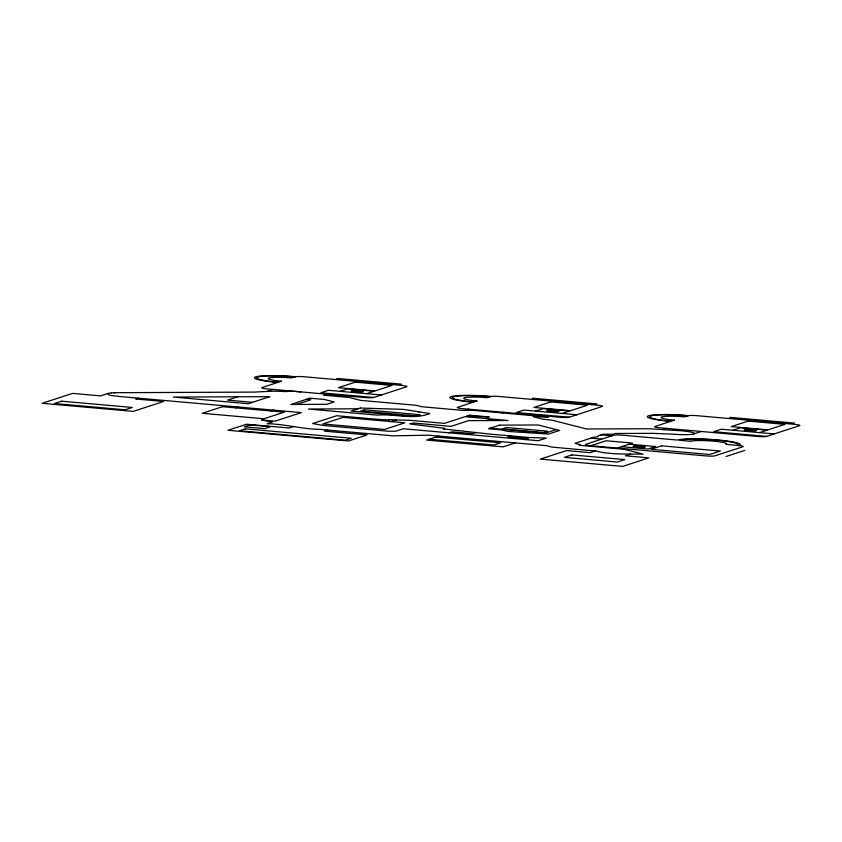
<?xml version="1.0" encoding="UTF-8"?>
<svg xmlns="http://www.w3.org/2000/svg" width="842" height="842" viewBox="0 0 842 842"><rect width="100%" height="100%" fill="white"/><g stroke="black" fill="none" stroke-linecap="round" stroke-linejoin="round"><path stroke-width="1.26" d="M107.692 393.572C108.86 396.382 115.901 395.551 118.985 396.456M107.692 393.572L111.365 392.888M138.309 398.171L135.762 399.003L163.685 401.476L133.225 411.391L42.1 403.307L72.57 393.393L100.493 395.877L108.386 393.319M237.791 396.793L227.593 400.108L252.589 402.329M266.84 391.467L273.113 389.425M235.771 407.854L238.307 407.023M271.04 410.98L273.587 410.149M296.552 404.444L310.877 399.782L306.235 399.371M340.157 391.341L347.778 388.867L374.227 391.204L366.617 393.688M373.69 397.466L406.697 386.731A7.662 0.842 3.3 0 0 401.466 385.383L304.467 376.784A7.662 0.842 3.3 0 0 295.005 376.827L295.426 376.69A32.175 3.526 3.3 0 0 255.673 376.837A32.175 3.526 3.3 0 0 277.649 382.468L261.999 387.562A7.662 0.842 3.3 0 0 267.23 388.909L364.228 397.508A7.662 0.842 3.3 0 0 373.69 397.466L320.781 392.772L328.401 390.299L381.31 394.993M294.184 426.378L289.185 428.01L246.559 424.231L227.94 430.283L348.451 440.976L367.07 434.914L324.454 431.136L327.78 430.052M360.334 408.044L351.135 411.043L404.244 415.748M356.366 418.516L358.892 417.695M417.106 411.475L419.463 411.843M391.635 421.642L396.508 420.063M464.995 410.37L468.615 409.191M502.053 412.917L503.895 412.317M438.871 436.114L426.694 440.082L503.116 446.86L515.304 442.892M449.028 432.809L452.08 431.82L472.657 433.641L476.488 432.399M486.697 420.568L489.349 419.705L498.559 420.516M535.67 411.107L543.29 408.623L569.739 410.97L562.13 413.454M510.715 435.861L507.937 436.777L528.513 438.598L525.45 439.587M569.203 417.232L602.209 406.486A7.662 0.842 3.3 0 0 596.978 405.149L499.98 396.55A7.662 0.842 3.3 0 0 490.518 396.582L490.939 396.445A32.175 3.526 3.3 0 0 451.186 396.603A32.175 3.526 3.3 0 0 473.162 402.234L457.511 407.328A7.662 0.842 3.3 0 0 462.742 408.665L559.741 417.264A7.662 0.842 3.3 0 0 569.203 417.232L516.293 412.538L523.913 410.065L576.823 414.748M556.225 429.588L545.458 433.093L490.223 428.189M590.873 445.713L705.512 455.869A7.662 0.842 3.3 0 0 714.974 455.838L742.907 446.744A7.662 0.842 3.3 0 0 737.676 445.407L739.139 445.534A32.175 3.526 3.3 0 0 717.163 439.913A32.175 3.526 3.3 0 0 677.41 440.061L623.038 435.24A7.662 0.842 3.3 0 0 613.576 435.282L585.643 444.365A7.662 0.842 3.3 0 0 590.873 445.713L606.114 440.755L632.563 443.092L617.333 448.049M595.336 450.933L590.063 452.649L566.55 450.565L540.311 459.101L622.617 466.405L648.856 457.869L625.343 455.775L630.626 454.059M662.696 429.431L666.011 428.357M693.671 433.956L701.281 431.483M733.066 430.262L740.686 427.789L767.136 430.136L759.516 432.609M766.599 436.398L799.605 425.652A7.662 0.842 3.3 0 0 794.374 424.315L697.376 415.716A7.662 0.842 3.3 0 0 687.903 415.748L688.335 415.611A32.175 3.526 3.3 0 0 648.582 415.769A32.175 3.526 3.3 0 0 670.558 421.4L654.897 426.494A7.662 0.842 3.3 0 0 660.139 427.831L757.137 436.43A7.662 0.842 3.3 0 0 766.599 436.398L713.69 431.704L721.31 429.22L774.219 433.914M726.109 456.469L744.728 450.417M111.386 392.888L113.87 392.74M292.637 391.162L285.238 391.583A18.387 2.021 3.3 0 0 270.335 391.288L254.179 392.098L115.322 392.698M332.548 394.698L323.665 395.203L349.293 397.477L360.597 400.371L416.158 405.297L421.81 406.749L462.753 410.38L472.972 410.338L548.437 417.022L533.154 416.653L543.374 419.274L552.152 420.19L586.516 428.988L648.656 428.746L682.336 430.851A18.387 2.021 3.3 0 1 693.797 433.914L693.271 434.072A18.387 2.021 3.3 0 1 671.442 434.093L653.108 433.346L615.302 433.493L613.018 434.24L602.798 434.283L598.294 435.746L598.073 436.672L593.547 437.293L575.012 443.324L580.664 444.765L579.075 445.292L624.29 449.302L643.183 454.133L623.006 454.006A18.387 2.021 3.3 0 1 597.473 451.196L551.91 447.091L546.258 445.639L428.346 435.188L393.003 435.84L319.55 429.325C301.91 429.178 284.807 423.936 267.167 423.737L272.261 422.074L261.546 419.979L275.039 421.168L301.362 412.601L119.006 396.456M115.291 392.698L113.891 392.74L114.596 392.719M392.056 419.863L389.088 419.874M392.214 419.853L410.317 420.337L444.46 423.368L465.026 416.674L507.989 420.484L468.562 420.642L450.965 426.357L413.811 423.063L409.559 423.863L444.829 428.357L443.103 428.925L491.212 434.23L529.25 437.503L546.269 438.072L538.143 440.713L403.223 428.757L395.687 431.209L388.541 431.241L324.107 425.526L312.603 423.558L336.653 415.727L378.29 419.4M357.997 408.78L308.393 409.023L377.332 415.117C394.677 413.569 413.369 420.158 429.757 413.548L403.234 409.349L360.26 408.044M300.994 391.898L293.932 391.277M388.909 419.874L385.489 419.8M385.415 419.8L378.332 419.4M336.821 378.426L401.487 384.163M532.333 398.192L596.999 403.928M729.73 417.358L794.395 423.084M600.999 434.861L611.881 435.83M590.852 438.166L601.725 439.135M629.174 444.197L655.634 446.544L648.014 449.018L621.564 446.681M435.998 437.051L500.674 442.787L493.896 444.986L429.231 439.261M269.724 396.656L248.39 403.718L173.305 397.066L269.724 396.656M309.824 398.182L290.816 404.476L326.885 404.297L334.127 401.95L324.528 399.487L309.824 398.182M61.698 401.192L54.509 403.539L125.048 409.791L132.247 407.454L61.698 401.192M281.46 381.226L278.334 382.247A29.723 3.263 3.3 0 1 258.031 377.048A29.723 3.263 3.3 0 1 294.753 376.911L291.616 377.921A18.387 2.021 3.3 0 0 268.903 378.016A18.387 2.021 3.3 0 0 281.46 381.226M222.541 406.675L202.227 413.285L263.956 418.758L284.27 412.148L222.541 406.675M355.261 382.163L338.337 387.678L375.079 390.93L392.004 385.425L355.261 382.163M250.127 424.894L244.201 426.82L264.777 428.652L270.703 426.715L250.127 424.894M245.422 428.862L239.496 430.788L345.315 440.166L351.24 438.24L245.422 428.862M364.407 409.759L360.608 411.001L416.453 415.948L420.263 414.717L364.407 409.759M343.136 417.348L322.823 423.958L384.552 429.431L404.865 422.821L343.136 417.348M476.972 400.992L473.846 402.013A29.723 3.263 3.3 0 1 453.543 396.814A29.723 3.263 3.3 0 1 490.265 396.666L487.129 397.687A18.387 2.021 3.3 0 0 464.416 397.771A18.387 2.021 3.3 0 0 476.972 400.992M469.594 415.19L466.7 416.137L489.255 416.927L469.594 415.19M550.773 401.929L533.849 407.433L570.592 410.696L587.516 405.191L550.773 401.929M499.622 425.136L488.528 428.746L500.958 429.852L508.442 431.462L548.489 434.062L559.593 430.451L538.238 424.978L499.622 425.136M506.452 427.525L502.211 428.904L543.364 432.556L547.595 431.178L506.452 427.525M674.368 420.158L671.232 421.179A29.723 3.263 3.3 0 1 650.929 415.98A29.723 3.263 3.3 0 1 687.651 415.832L684.525 416.853A18.387 2.021 3.3 0 0 661.812 416.937A18.387 2.021 3.3 0 0 674.368 420.158M571.939 454.901L564.319 457.374L617.228 462.069L624.848 459.595L571.939 454.901M661.538 445.839L650.961 449.281L709.743 454.491L720.32 451.049L661.538 445.839M748.17 421.095L731.235 426.599L767.978 429.862L784.912 424.347L748.17 421.095M690.64 441.24L679.768 440.271A29.723 3.263 3.3 0 1 716.489 440.124A29.723 3.263 3.3 0 1 736.792 445.323L725.92 444.365A18.387 2.021 3.3 0 0 713.353 441.145A18.387 2.021 3.3 0 0 690.64 441.24M549.384 411.338A6.126 0.674 3.3 0 0 558.972 411.38A6.126 0.674 3.3 0 0 550.268 410.222A6.126 0.674 3.3 0 0 549.384 411.338M353.872 391.572A6.126 0.674 3.3 0 0 363.46 391.625A6.126 0.674 3.3 0 0 354.766 390.456A6.126 0.674 3.3 0 0 353.872 391.572M746.78 430.504A6.126 0.674 3.3 0 0 756.369 430.546A6.126 0.674 3.3 0 0 747.664 429.388A6.126 0.674 3.3 0 0 746.78 430.504M635.689 447.018A6.126 0.674 3.3 0 0 645.277 447.07A6.126 0.674 3.3 0 0 636.584 445.902A6.126 0.674 3.3 0 0 635.689 447.018"/></g></svg>
